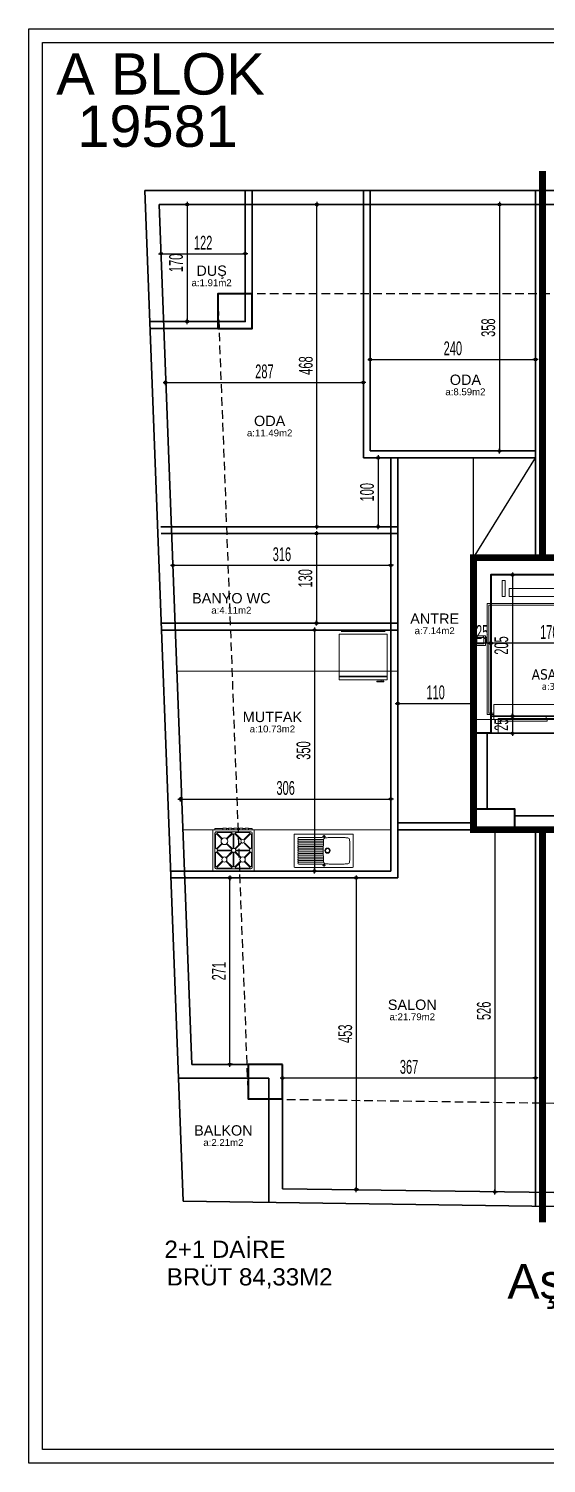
# Model space of a CAD drawing. Extents: x 2485 to 13744, y -6554 to 4135.
# Drawn here: x 7932 to 8683, y -6554 to -4471 of the extents above; entities that cross this region are included whole.
import ezdxf
from ezdxf.enums import TextEntityAlignment as Align

# ---------------------------------------------------------------- set-up
doc = ezdxf.new("R2010")
doc.units = 0
for name, pattern in [('DASHED2', [0.375, 0.25, -0.125]), ('DOT2', [3.175, 0, -3.175]), ('DUZ', [0])]:
    doc.linetypes.add(name, pattern=pattern)
for name, color, linetype in [('alan', 7, 'Continuous'), ('DIM', 7, 'Continuous'), ('mahal', 7, 'Continuous'), ('Y-IMAR', 15, 'DUZ')]:
    doc.layers.add(name, color=color, linetype=linetype)
for name, color, linetype, lineweight in [('DUVAR', 4, 'Continuous', 35), ('ince', 203, 'DUZ', 20), ('kolon', 1, 'Continuous', 40), ('MERDIVEN', 161, 'Continuous', 15), ('MIMARI', 2, 'Continuous', 20), ('OLCU10', 2, 'Continuous', 25), ('tefris', 6, 'Continuous', 15), ('YAZI_CADDE_SOKAK_YOL', 3, 'Continuous', 0)]:
    doc.layers.add(name, color=color, linetype=linetype, lineweight=lineweight)
doc.styles.get("Standard").update_dxf_attribs({"font": 'arial.ttf'})
doc.styles.add('STYLE1', font='arial.ttf', dxfattribs={"height": 1})
doc.styles.add('STYLE4', font='comic.ttf', dxfattribs={"height": 9})
doc.styles.add('T', font='ISOt.shx', dxfattribs={"width": 0.6})
doc.styles.add('VAZ', font='tahoma.ttf')
doc.dimstyles.new('DOT2', dxfattribs={"dimtxt": 20, "dimasz": 0.7, "dimexe": 5, "dimexo": 5, "dimgap": 6, "dimtad": 1, "dimdec": 0, "dimdsep": 46, "dimtxsty": 'T', "dimblk1": 'SEL2', "dimblk2": 'SEL2', "dimsah": 1, "dimcen": 0, "dimse1": 1, "dimse2": 1, "dimclrd": 256, "dimclre": 256, "dimclrt": 256, "dimadec": 0, "dimazin": 0, "dimtfac": 1, "dimtdec": 0, "dimtix": 1, "dimtmove": 2, "dimatfit": 3, "dimldrblk": 'SEL2', "dimfxl": 1, "dimtolj": 1, "dimtzin": 0, "dimarcsym": 0})

# ---------------------------------------------------------------- blocks, each defined once
blk = doc.blocks.new('G$C5A3F1A31')
at = {"layer": 'ince', "ltscale": 0.1}
for p, q in [((175.9, 41.6), (24.3, 41.6)), ((24.3, 20), (24.3, 41.6)), ((99.9, 25.2), (29.9, 25.2)), ((29.9, 21.7), (29.9, 25.2)), ((99.9, 21.7), (29.9, 21.7)), ((98.5, 17.8), (98.5, 21.3)), ((169.9, 21.3), (98.5, 21.3)), ((99.9, 25.2), (99.9, 21.7)), ((169.9, 21.3), (169.9, 17.8)), ((175.9, 20), (175.9, 41.6)), ((29.9, 20), (0.5, 20)), ((29.9, 0), (0.5, 0)), ((0.5, 0), (200.5, 0)), ((29.9, 20), (24.3, 20)), ((29.9, 0), (29.9, 20)), ((169.9, 20), (29.9, 20)), ((169.9, 0), (29.9, 0)), ((169.9, 17.8), (98.5, 17.8)), ((200.5, 20), (169.9, 20)), ((169.9, 0), (169.9, 20)), ((200.5, 0), (169.9, 0))]:
    blk.add_line(p, q, dxfattribs=at)
at = {"layer": 'MIMARI', "ltscale": 0.1}
for p, q in [((36.9, 198.8), (36.9, 222.1)), ((41.6, 222.1), (36.9, 222.1)), ((41.6, 198.8), (41.6, 222.1)), ((47.5, 198.8), (47.5, 210.5)), ((47.5, 210.5), (153.6, 210.5)), ((153.6, 198.8), (153.6, 210.5)), ((159.4, 198.8), (159.4, 222.1)), ((164.1, 222.1), (159.4, 222.1)), ((159.4, 198.8), (159.4, 222.1)), ((164.1, 222.1), (159.4, 222.1)), ((164.1, 198.8), (164.1, 222.1)), ((164.1, 198.8), (164.1, 222.1)), ((36.9, 198.8), (41.6, 198.8)), ((47.5, 198.8), (153.6, 198.8)), ((159.4, 198.8), (164.1, 198.8)), ((-5, 141.6), (12.8, 141.6)), ((-5, 141.6), (-5, 139.3)), ((-5, 139.3), (10.5, 139.3)), ((10.5, 129.9), (-5, 129.9)), ((-5, 129.9), (-5, 127.5)), ((12.8, 127.5), (-5, 127.5)), ((10.5, 139.3), (10.5, 129.9)), ((12.8, 141.6), (12.8, 127.5)), ((188.2, 141.6), (188.2, 127.5)), ((206, 141.6), (188.2, 141.6)), ((188.2, 127.5), (206, 127.5)), ((190.5, 139.3), (190.5, 129.9)), ((206, 139.3), (190.5, 139.3)), ((190.5, 129.9), (206, 129.9)), ((206, 141.6), (206, 139.3)), ((206, 129.9), (206, 127.5))]:
    blk.add_line(p, q, dxfattribs=at)
for points in [[(15.5, 176.5), (15.5, 188.4), (185.5, 188.4), (185.5, 27.1), (175.9, 27.1)], [(24.3, 27.1), (15.5, 27.1), (15.5, 176.5)], [(17.8, 176.5), (17.8, 186.1), (183.2, 186.1), (183.2, 29.4), (175.9, 29.4)], [(24.3, 29.4), (17.8, 29.4), (17.8, 176.5)], [(0.5, 139.3), (0.5, 129.9)], [(200.5, 139.3), (200.5, 129.9)]]:
    blk.add_lwpolyline(points, dxfattribs=at)
for points in [[(12.8, 137), (14, 137), (14, 132), (12.8, 132)], [(14, 135.5), (15.5, 134.6), (15.5, 134.6), (14, 133.6)], [(187, 135.5), (185.5, 134.6), (185.5, 134.6), (187, 133.6)], [(188.2, 137), (187, 137), (187, 132), (188.2, 132)]]:
    blk.add_lwpolyline(points, close=True, dxfattribs=at)
for points in [[(12.8, 137), (14, 137), (12.8, 132), (14, 132)], [(14, 133.6), (15.5, 134.6), (14, 135.5), (15.5, 134.6)], [(187, 133.6), (185.5, 134.6), (187, 135.5), (185.5, 134.6)], [(188.2, 137), (187, 137), (188.2, 132), (187, 132)]]:
    blk.add_solid(points, dxfattribs=at)
blk = doc.blocks.new('SEL2')
at = {"layer": 'OLCU10'}
for p, q in [((5.25, 0), (-5.25, 0)), ((0, 5.25), (0, -3.95))]:
    blk.add_line(p, q, dxfattribs=at)
blk.add_circle((0, 0), 2.75, dxfattribs=at)
blk = doc.blocks.new('*D166')
at = {"layer": 'Defpoints', "color": 0}
for p in [(28.7, 370), (28.7, 165), (60.1, 165)]:
    blk.add_point(p, dxfattribs=at)
at = {"layer": 'DIM', "lineweight": -2}
blk.add_line((60.1, 369.3), (60.1, 165.7), dxfattribs=at)
at = {"layer": 'DIM', "linetype": 'ByBlock', "lineweight": -2, "xscale": 0.7, "yscale": 0.7, "zscale": 0.7}
for p, rotation in [((60.1, 370), 90.00000000000001), ((60.1, 165), 270)]:
    blk.add_blockref('SEL2', p, dxfattribs=dict(at, rotation=rotation))
at = {"layer": 'DIM', "insert": (44.1, 267.5), "char_height": 20, "attachment_point": 5, "rotation": 90, "style": 'T'}
blk.add_mtext('\\A1;205', dxfattribs=at)
blk = doc.blocks.new('801523d012')
at = {"layer": 'DUVAR'}
for p, q in [((397008.2, 4542242), (397068.7, 4542191.7)), ((397015.3, 4542242), (397068.7, 4542198.7))]:
    blk.add_line(p, q, dxfattribs=at)
at = {"layer": 'MERDIVEN', "linetype": 'DOT2'}
for p, q in [((396808.7, 4542137.5), (396923.7, 4542110.8)), ((397068.7, 4542137.5), (396953.7, 4542110.8)), ((396928.7, 4542095), (396808.7, 4542095)), ((397068.7, 4542095), (396948.7, 4542095)), ((396928.7, 4542068), (396808.7, 4542068)), ((397068.7, 4542068), (396948.7, 4542068)), ((396928.7, 4542041), (396808.7, 4542041)), ((397068.7, 4542041), (396948.7, 4542041)), ((396928.7, 4542014), (396808.7, 4542014)), ((397068.7, 4542014), (396948.7, 4542014))]:
    blk.add_line(p, q, dxfattribs=at)
at = {"layer": 'MERDIVEN'}
for p, q in [((396809.4, 4542140.5), (396924.4, 4542113.8)), ((396928.7, 4542122), (396928.7, 4542014)), ((397069.2, 4542135.6), (396953.7, 4542108.8)), ((396923.7, 4542098), (396808.7, 4542098)), ((397068.7, 4542092), (396953.7, 4542092)), ((396923.7, 4542071), (396808.7, 4542071)), ((397068.7, 4542065), (396953.7, 4542065)), ((396923.7, 4542044), (396808.7, 4542044)), ((397068.7, 4542038), (396953.7, 4542038)), ((396923.7, 4542017), (396808.7, 4542017)), ((397068.7, 4542011), (396953.7, 4542011))]:
    blk.add_line(p, q, dxfattribs=at)
at = {"layer": 'MERDIVEN', "linetype": 'DOT2'}
for points in [[(396926.5, 4542130.7), (396818.5, 4542242)], [(396876.7, 4542242), (396929.9, 4542134.1)], [(396938.7, 4542132), (396938.7, 4542242)], [(397000.8, 4542242), (396947.6, 4542134.1)], [(396950.9, 4542130.7), (397036.3, 4542218.6)], [(396808.7, 4542189.2), (396923.7, 4542121.9)], [(397068.7, 4542189.2), (396953.7, 4542121.9)]]:
    blk.add_lwpolyline(points, dxfattribs=at)
at = {"layer": 'MERDIVEN'}
for points in [[(396928.7, 4542132.8), (396822.7, 4542242)], [(396880, 4542242), (396932.6, 4542135.4)], [(396941.7, 4542136.1), (396941.7, 4542242)], [(397004.1, 4542242), (396949.9, 4542132)], [(396952.5, 4542128), (397038.6, 4542216.7)], [(396810.2, 4542191.8), (396925.2, 4542124.5)], [(397068.7, 4542185.8), (396953.7, 4542118.4)], [(396868.7, 4542014), (396857.7, 4542041), (396868.7, 4542041)], [(396868.7, 4542014), (396879.8, 4542041), (396868.7, 4542041)], [(396928.7, 4542014), (396948.7, 4542014)]]:
    blk.add_lwpolyline(points, dxfattribs=at)
blk.add_lwpolyline([(397008.7, 4542011), (397008.7, 4542039), (397008.7, 4542041), (397008.7, 4542068), (397008.7, 4542095), (397008.7, 4542122, 0.086429), (397004.6, 4542145.6, 0.06725), (396996, 4542162.3, 0.076795), (396981.1, 4542177.7, 0.076203), (396962.5, 4542187.8, 0.086852), (396938.7, 4542192, 0.086852), (396915, 4542187.8, 0.076203), (396896.3, 4542177.7, 0.076795), (396881.5, 4542162.3, 0.06725), (396872.9, 4542145.6, 0.086429), (396868.7, 4542122), (396868.7, 4542095), (396868.7, 4542068), (396868.7, 4542041), (396868.7, 4542014)], format="xyb", dxfattribs=at)
for points in [[(396953.7, 4542039), (396953.7, 4542041), (396953.7, 4542068), (396953.7, 4542095), (396953.7, 4542122, 0.086429), (396952.8, 4542127, 0.06725), (396951, 4542130.6, 0.076795), (396947.8, 4542133.9, 0.076203), (396943.8, 4542136.1, 0.086852), (396938.7, 4542137, 0.086852), (396933.6, 4542136.1, 0.076203), (396929.6, 4542133.9, 0.076795), (396926.5, 4542130.6, 0.06725), (396924.6, 4542127, 0.086429), (396923.7, 4542122), (396923.7, 4542095), (396923.7, 4542068), (396923.7, 4542041), (396923.7, 4542009), (396953.7, 4542009)], [(396948.7, 4542039), (396948.7, 4542041), (396948.7, 4542068), (396948.7, 4542095), (396948.7, 4542122, 0.086429), (396948.1, 4542125.4, 0.06725), (396946.9, 4542127.7, 0.076795), (396944.8, 4542129.9, 0.076203), (396942.1, 4542131.4, 0.086852), (396938.7, 4542132, 0.086852), (396935.3, 4542131.4, 0.076203), (396932.7, 4542129.9, 0.076795), (396930.6, 4542127.7, 0.06725), (396929.3, 4542125.4, 0.086429), (396928.7, 4542122), (396928.7, 4542095), (396928.7, 4542068), (396928.7, 4542041), (396928.7, 4542014), (396948.7, 4542014)]]:
    blk.add_lwpolyline(points, format="xyb", close=True, dxfattribs=at)
blk.add_circle((397008.7, 4542011), 8.11, dxfattribs=at)
blk.add_arc((396938.7, 4542122), 10, 0, 180, dxfattribs=at)
for s, p in [('10', (396875.2, 4542212.3)), ('9', (396919.8, 4542215.2)), ('8', (396964.7, 4542218.3)), ('7', (396999.5, 4542209.2)), ('11', (396844.8, 4542191.8)), ('6', (397023.1, 4542180.1)), ('12', (396833.4, 4542155.1)), ('5', (397034.4, 4542146.9)), ('13', (396830.8, 4542110.9)), ('4', (397037.8, 4542104.8)), ('14', (396832.7, 4542084.4)), ('3', (397038.5, 4542077.9)), ('15', (396834.4, 4542056.2)), ('2', (397038, 4542051.6)), ('16', (396834.9, 4542028.9)), ('1', (397036.7, 4542027.4)), ('17', (396836.2, 4542001.9))]:
    blk.add_text(s, height=11, dxfattribs=at).set_placement(p, align=Align.MIDDLE)
at = {"layer": 'MERDIVEN', "style": 'STYLE4'}
blk.add_text('(17X17.50Rh=290/27)', height=9.321, rotation=90, dxfattribs=at).set_placement((396917.1, 4542004.4))
blk = doc.blocks.new('*D167')
at = {"layer": 'Defpoints', "color": 0}
for p in [(353.7, 255), (371.2, 255), (220.2, 140)]:
    blk.add_point(p, dxfattribs=at)
at = {"layer": 'DIM', "lineweight": -2}
blk.add_line((371.2, 140.7), (371.2, 254.3), dxfattribs=at)
at = {"layer": 'DIM', "linetype": 'ByBlock', "lineweight": -2, "xscale": 0.7, "yscale": 0.7, "zscale": 0.7}
for p, rotation in [((371.2, 255), 90), ((371.2, 140), 270)]:
    blk.add_blockref('SEL2', p, dxfattribs=dict(at, rotation=rotation))
at = {"layer": 'DIM', "insert": (355.2, 197.5), "char_height": 20, "attachment_point": 5, "rotation": 90, "style": 'T'}
blk.add_mtext('\\A1;115', dxfattribs=at)
blk = doc.blocks.new('*D168')
at = {"layer": 'Defpoints', "color": 0}
for p in [(337.5, 375), (371.2, 375), (353.7, 255)]:
    blk.add_point(p, dxfattribs=at)
at = {"layer": 'DIM', "lineweight": -2}
blk.add_line((371.2, 255.7), (371.2, 374.3), dxfattribs=at)
at = {"layer": 'DIM', "linetype": 'ByBlock', "lineweight": -2, "xscale": 0.7, "yscale": 0.7, "zscale": 0.7}
for p, rotation in [((371.2, 375), 90), ((371.2, 255), 270)]:
    blk.add_blockref('SEL2', p, dxfattribs=dict(at, rotation=rotation))
at = {"layer": 'DIM', "insert": (355.2, 315), "char_height": 20, "attachment_point": 5, "rotation": 90, "style": 'T'}
blk.add_mtext('\\A1;120', dxfattribs=at)
blk = doc.blocks.new('*D169')
at = {"layer": 'Defpoints', "color": 0}
for p in [(337.5, 395), (337.5, 375), (371.2, 395)]:
    blk.add_point(p, dxfattribs=at)
at = {"layer": 'DIM', "lineweight": -2}
for p, q in [((371.2, 395.7), (371.2, 396.4)), ((371.2, 375), (371.2, 395)), ((371.2, 374.3), (371.2, 373.6))]:
    blk.add_line(p, q, dxfattribs=at)
at = {"layer": 'DIM', "linetype": 'ByBlock', "lineweight": -2, "xscale": 0.7, "yscale": 0.7, "zscale": 0.7}
for p, rotation in [((371.2, 395), 270), ((371.2, 375), 90)]:
    blk.add_blockref('SEL2', p, dxfattribs=dict(at, rotation=rotation))
at = {"layer": 'DIM', "insert": (355.2, 385), "char_height": 20, "attachment_point": 5, "rotation": 90, "style": 'T'}
blk.add_mtext('\\A1;20', dxfattribs=at)
blk = doc.blocks.new('*D170')
at = {"layer": 'Defpoints', "color": 0}
for p in [(52.5, 165), (52.5, 140), (60.1, 140)]:
    blk.add_point(p, dxfattribs=at)
at = {"layer": 'DIM', "lineweight": -2}
for p, q in [((60.1, 165.7), (60.1, 166.4)), ((60.1, 165), (60.1, 140)), ((60.1, 139.3), (60.1, 138.6))]:
    blk.add_line(p, q, dxfattribs=at)
at = {"layer": 'DIM', "linetype": 'ByBlock', "lineweight": -2, "xscale": 0.7, "yscale": 0.7, "zscale": 0.7}
for p, rotation in [((60.1, 165), 270), ((60.1, 140), 90.00000000000001)]:
    blk.add_blockref('SEL2', p, dxfattribs=dict(at, rotation=rotation))
at = {"layer": 'DIM', "insert": (44.1, 152.5), "char_height": 20, "attachment_point": 5, "rotation": 90, "style": 'T'}
blk.add_mtext('\\A1;25', dxfattribs=at)
blk = doc.blocks.new('*D171')
at = {"layer": 'Defpoints', "color": 0}
for p in [(483.7, 271), (483.7, 256.7), (503.7, 241)]:
    blk.add_point(p, dxfattribs=at)
at = {"layer": 'DIM', "lineweight": -2}
for p, q in [((483, 271), (482.3, 271)), ((503.7, 271), (483.7, 271)), ((504.4, 271), (505.1, 271))]:
    blk.add_line(p, q, dxfattribs=at)
at = {"layer": 'DIM', "linetype": 'ByBlock', "lineweight": -2, "xscale": 0.7, "yscale": 0.7, "zscale": 0.7}
blk.add_blockref('SEL2', (483.7, 271), dxfattribs=at)
at = {"layer": 'DIM', "linetype": 'ByBlock', "lineweight": -2, "xscale": 0.7, "yscale": 0.7, "zscale": 0.7, "rotation": 180}
blk.add_blockref('SEL2', (503.7, 271), dxfattribs=at)
at = {"layer": 'DIM', "insert": (493.7, 287), "char_height": 20, "attachment_point": 5, "style": 'T'}
blk.add_mtext('\\A1;20', dxfattribs=at)
blk = doc.blocks.new('*D172')
at = {"layer": 'Defpoints', "color": 0}
for p in [(223.7, 271), (483.7, 256.7), (223.7, 245)]:
    blk.add_point(p, dxfattribs=at)
at = {"layer": 'DIM', "lineweight": -2}
blk.add_line((483, 271), (224.4, 271), dxfattribs=at)
at = {"layer": 'DIM', "linetype": 'ByBlock', "lineweight": -2, "xscale": 0.7, "yscale": 0.7, "zscale": 0.7, "rotation": 180}
blk.add_blockref('SEL2', (223.7, 271), dxfattribs=at)
at = {"layer": 'DIM', "linetype": 'ByBlock', "lineweight": -2, "xscale": 0.7, "yscale": 0.7, "zscale": 0.7}
blk.add_blockref('SEL2', (483.7, 271), dxfattribs=at)
at = {"layer": 'DIM', "insert": (353.7, 287), "char_height": 20, "attachment_point": 5, "style": 'T'}
blk.add_mtext('\\A1;260', dxfattribs=at)
blk = doc.blocks.new('*D173')
at = {"layer": 'Defpoints', "color": 0}
for p in [(198.7, 271), (198.7, 250.3), (223.7, 245)]:
    blk.add_point(p, dxfattribs=at)
at = {"layer": 'DIM', "lineweight": -2}
for p, q in [((198, 271), (197.3, 271)), ((223.7, 271), (198.7, 271)), ((224.4, 271), (225.1, 271))]:
    blk.add_line(p, q, dxfattribs=at)
at = {"layer": 'DIM', "linetype": 'ByBlock', "lineweight": -2, "xscale": 0.7, "yscale": 0.7, "zscale": 0.7}
blk.add_blockref('SEL2', (198.7, 271), dxfattribs=at)
at = {"layer": 'DIM', "linetype": 'ByBlock', "lineweight": -2, "xscale": 0.7, "yscale": 0.7, "zscale": 0.7, "rotation": 180}
blk.add_blockref('SEL2', (223.7, 271), dxfattribs=at)
at = {"layer": 'DIM', "insert": (211.2, 287), "char_height": 20, "attachment_point": 5, "style": 'T'}
blk.add_mtext('\\A1;25', dxfattribs=at)
blk = doc.blocks.new('*D174')
at = {"layer": 'Defpoints', "color": 0}
for p in [(28.7, 271), (28.7, 259), (198.7, 250.3)]:
    blk.add_point(p, dxfattribs=at)
at = {"layer": 'DIM', "lineweight": -2}
blk.add_line((198, 271), (29.4, 271), dxfattribs=at)
at = {"layer": 'DIM', "linetype": 'ByBlock', "lineweight": -2, "xscale": 0.7, "yscale": 0.7, "zscale": 0.7, "rotation": 180}
blk.add_blockref('SEL2', (28.7, 271), dxfattribs=at)
at = {"layer": 'DIM', "linetype": 'ByBlock', "lineweight": -2, "xscale": 0.7, "yscale": 0.7, "zscale": 0.7}
blk.add_blockref('SEL2', (198.7, 271), dxfattribs=at)
at = {"layer": 'DIM', "insert": (113.7, 287), "char_height": 20, "attachment_point": 5, "style": 'T'}
blk.add_mtext('\\A1;170', dxfattribs=at)
blk = doc.blocks.new('*D175')
at = {"layer": 'Defpoints', "color": 0}
for p in [(3.7, 271), (3.7, 259), (28.7, 259)]:
    blk.add_point(p, dxfattribs=at)
at = {"layer": 'DIM', "lineweight": -2}
for p, q in [((3, 271), (2.3, 271)), ((28.7, 271), (3.7, 271)), ((29.4, 271), (30.1, 271))]:
    blk.add_line(p, q, dxfattribs=at)
at = {"layer": 'DIM', "linetype": 'ByBlock', "lineweight": -2, "xscale": 0.7, "yscale": 0.7, "zscale": 0.7}
blk.add_blockref('SEL2', (3.7, 271), dxfattribs=at)
at = {"layer": 'DIM', "linetype": 'ByBlock', "lineweight": -2, "xscale": 0.7, "yscale": 0.7, "zscale": 0.7, "rotation": 180}
blk.add_blockref('SEL2', (28.7, 271), dxfattribs=at)
at = {"layer": 'DIM', "insert": (16.2, 287), "char_height": 20, "attachment_point": 5, "style": 'T'}
blk.add_mtext('\\A1;25', dxfattribs=at)
blk = doc.blocks.new('*D212')
at = {"layer": 'Defpoints', "color": 0}
for p in [(8467.7, -5419.4), (8577.7, -5419.4), (8577.7, -5450.4)]:
    blk.add_point(p, dxfattribs=at)
at = {"layer": 'DIM', "lineweight": -2}
blk.add_line((8468.4, -5450.4), (8577, -5450.4), dxfattribs=at)
at = {"layer": 'DIM', "linetype": 'ByBlock', "lineweight": -2, "xscale": 0.7, "yscale": 0.7, "zscale": 0.7, "rotation": 180}
blk.add_blockref('SEL2', (8467.7, -5450.4), dxfattribs=at)
at = {"layer": 'DIM', "linetype": 'ByBlock', "lineweight": -2, "xscale": 0.7, "yscale": 0.7, "zscale": 0.7}
blk.add_blockref('SEL2', (8577.7, -5450.4), dxfattribs=at)
at = {"layer": 'DIM', "insert": (8522.7, -5434.4), "char_height": 20, "attachment_point": 5, "style": 'T'}
blk.add_mtext('\\A1;110', dxfattribs=at)
blk = doc.blocks.new('*D213')
at = {"layer": 'Defpoints', "color": 0}
for p in [(8353.2, -5343.8), (8346.9, -5693.8), (8353.2, -5693.8)]:
    blk.add_point(p, dxfattribs=at)
at = {"layer": 'DIM', "lineweight": -2}
blk.add_line((8346.9, -5344.5), (8346.9, -5693.1), dxfattribs=at)
at = {"layer": 'DIM', "linetype": 'ByBlock', "lineweight": -2, "xscale": 0.7, "yscale": 0.7, "zscale": 0.7}
for p, rotation in [((8346.9, -5343.8), 90), ((8346.9, -5693.8), 270)]:
    blk.add_blockref('SEL2', p, dxfattribs=dict(at, rotation=rotation))
at = {"layer": 'DIM', "insert": (8330.9, -5518.8), "char_height": 20, "attachment_point": 5, "rotation": 90, "style": 'T'}
blk.add_mtext('\\A1;350', dxfattribs=at)
blk = doc.blocks.new('*D214')
at = {"layer": 'Defpoints', "color": 0}
for p in [(8152.2, -5542.7), (8457.7, -5542.7), (8457.7, -5589.3)]:
    blk.add_point(p, dxfattribs=at)
at = {"layer": 'DIM', "lineweight": -2}
blk.add_line((8152.9, -5589.3), (8457, -5589.3), dxfattribs=at)
at = {"layer": 'DIM', "linetype": 'ByBlock', "lineweight": -2, "xscale": 0.7, "yscale": 0.7, "zscale": 0.7, "rotation": 180}
blk.add_blockref('SEL2', (8152.2, -5589.3), dxfattribs=at)
at = {"layer": 'DIM', "linetype": 'ByBlock', "lineweight": -2, "xscale": 0.7, "yscale": 0.7, "zscale": 0.7}
blk.add_blockref('SEL2', (8457.7, -5589.3), dxfattribs=at)
at = {"layer": 'DIM', "insert": (8304.9, -5573.3), "char_height": 20, "attachment_point": 5, "style": 'T'}
blk.add_mtext('\\A1;306', dxfattribs=at)
blk = doc.blocks.new('*D215')
at = {"layer": 'Defpoints', "color": 0}
for p in [(8427.7, -4946.1), (8667.7, -4946.1), (8667.7, -4950.9)]:
    blk.add_point(p, dxfattribs=at)
at = {"layer": 'DIM', "lineweight": -2}
blk.add_line((8428.4, -4950.9), (8667, -4950.9), dxfattribs=at)
at = {"layer": 'DIM', "linetype": 'ByBlock', "lineweight": -2, "xscale": 0.7, "yscale": 0.7, "zscale": 0.7, "rotation": 180}
blk.add_blockref('SEL2', (8427.7, -4950.9), dxfattribs=at)
at = {"layer": 'DIM', "linetype": 'ByBlock', "lineweight": -2, "xscale": 0.7, "yscale": 0.7, "zscale": 0.7}
blk.add_blockref('SEL2', (8667.7, -4950.9), dxfattribs=at)
at = {"layer": 'DIM', "insert": (8547.7, -4934.9), "char_height": 20, "attachment_point": 5, "style": 'T'}
blk.add_mtext('\\A1;240', dxfattribs=at)
blk = doc.blocks.new('*D216')
at = {"layer": 'Defpoints', "color": 0}
for p in [(8367.7, -5203.8), (8349.6, -5333.8), (8367.7, -5333.8)]:
    blk.add_point(p, dxfattribs=at)
at = {"layer": 'DIM', "lineweight": -2}
blk.add_line((8349.6, -5204.5), (8349.6, -5333.1), dxfattribs=at)
at = {"layer": 'DIM', "linetype": 'ByBlock', "lineweight": -2, "xscale": 0.7, "yscale": 0.7, "zscale": 0.7}
for p, rotation in [((8349.6, -5203.8), 90), ((8349.6, -5333.8), 270)]:
    blk.add_blockref('SEL2', p, dxfattribs=dict(at, rotation=rotation))
at = {"layer": 'DIM', "insert": (8333.6, -5268.8), "char_height": 20, "attachment_point": 5, "rotation": 90, "style": 'T'}
blk.add_mtext('\\A1;130', dxfattribs=at)
blk = doc.blocks.new('*D217')
at = {"layer": 'Defpoints', "color": 0}
for p in [(8557.6, -4725.8), (8557.6, -5083.8), (8615.2, -5083.8)]:
    blk.add_point(p, dxfattribs=at)
at = {"layer": 'DIM', "lineweight": -2}
blk.add_line((8615.2, -4726.5), (8615.2, -5083.1), dxfattribs=at)
at = {"layer": 'DIM', "linetype": 'ByBlock', "lineweight": -2, "xscale": 0.7, "yscale": 0.7, "zscale": 0.7}
for p, rotation in [((8615.2, -4725.8), 90), ((8615.2, -5083.8), 270)]:
    blk.add_blockref('SEL2', p, dxfattribs=dict(at, rotation=rotation))
at = {"layer": 'DIM', "insert": (8599.2, -4904.8), "char_height": 20, "attachment_point": 5, "rotation": 90, "style": 'T'}
blk.add_mtext('\\A1;358', dxfattribs=at)
blk = doc.blocks.new('*D218')
at = {"layer": 'Defpoints', "color": 0}
for p in [(8437.3, -5093.8), (8437.3, -5193.8), (8439.1, -5193.8)]:
    blk.add_point(p, dxfattribs=at)
at = {"layer": 'DIM', "lineweight": -2}
blk.add_line((8439.1, -5094.5), (8439.1, -5193.1), dxfattribs=at)
at = {"layer": 'DIM', "linetype": 'ByBlock', "lineweight": -2, "xscale": 0.7, "yscale": 0.7, "zscale": 0.7}
for p, rotation in [((8439.1, -5093.8), 90), ((8439.1, -5193.8), 270)]:
    blk.add_blockref('SEL2', p, dxfattribs=dict(at, rotation=rotation))
at = {"layer": 'DIM', "insert": (8423.1, -5143.8), "char_height": 20, "attachment_point": 5, "rotation": 90, "style": 'T'}
blk.add_mtext('\\A1;100', dxfattribs=at)
blk = doc.blocks.new('*D219')
at = {"layer": 'Defpoints', "color": 0}
for p in [(8130.5, -4970.3), (8417.7, -4970.3), (8417.7, -4984.4)]:
    blk.add_point(p, dxfattribs=at)
at = {"layer": 'DIM', "lineweight": -2}
blk.add_line((8131.2, -4984.4), (8417, -4984.4), dxfattribs=at)
at = {"layer": 'DIM', "linetype": 'ByBlock', "lineweight": -2, "xscale": 0.7, "yscale": 0.7, "zscale": 0.7, "rotation": 180}
blk.add_blockref('SEL2', (8130.5, -4984.4), dxfattribs=at)
at = {"layer": 'DIM', "linetype": 'ByBlock', "lineweight": -2, "xscale": 0.7, "yscale": 0.7, "zscale": 0.7}
blk.add_blockref('SEL2', (8417.7, -4984.4), dxfattribs=at)
at = {"layer": 'DIM', "insert": (8274.1, -4968.4), "char_height": 20, "attachment_point": 5, "style": 'T'}
blk.add_mtext('\\A1;287', dxfattribs=at)
blk = doc.blocks.new('*D220')
at = {"layer": 'Defpoints', "color": 0}
for p in [(8322.7, -4725.8), (8350.3, -4725.8), (8322.7, -5193.8)]:
    blk.add_point(p, dxfattribs=at)
at = {"layer": 'DIM', "lineweight": -2}
blk.add_line((8350.3, -5193.1), (8350.3, -4726.5), dxfattribs=at)
at = {"layer": 'DIM', "linetype": 'ByBlock', "lineweight": -2, "xscale": 0.7, "yscale": 0.7, "zscale": 0.7}
for p, rotation in [((8350.3, -4725.8), 90), ((8350.3, -5193.8), 270)]:
    blk.add_blockref('SEL2', p, dxfattribs=dict(at, rotation=rotation))
at = {"layer": 'DIM', "insert": (8334.3, -4959.8), "char_height": 20, "attachment_point": 5, "rotation": 90, "style": 'T'}
blk.add_mtext('\\A1;468', dxfattribs=at)
blk = doc.blocks.new('*D222')
at = {"layer": 'Defpoints', "color": 0}
for p in [(8300.4, -5974.5), (8667.7, -5974.5), (8667.7, -5994.3)]:
    blk.add_point(p, dxfattribs=at)
at = {"layer": 'DIM', "lineweight": -2}
blk.add_line((8301.1, -5994.3), (8667, -5994.3), dxfattribs=at)
at = {"layer": 'DIM', "linetype": 'ByBlock', "lineweight": -2, "xscale": 0.7, "yscale": 0.7, "zscale": 0.7, "rotation": 180}
blk.add_blockref('SEL2', (8300.4, -5994.3), dxfattribs=at)
at = {"layer": 'DIM', "linetype": 'ByBlock', "lineweight": -2, "xscale": 0.7, "yscale": 0.7, "zscale": 0.7}
blk.add_blockref('SEL2', (8667.7, -5994.3), dxfattribs=at)
at = {"layer": 'DIM', "insert": (8484.1, -5978.3), "char_height": 20, "attachment_point": 5, "style": 'T'}
blk.add_mtext('\\A1;367', dxfattribs=at)
blk = doc.blocks.new('*D223')
at = {"layer": 'Defpoints', "color": 0}
for p in [(8386.5, -5703.8), (8380.2, -6156.4), (8407.5, -6156.4)]:
    blk.add_point(p, dxfattribs=at)
at = {"layer": 'DIM', "lineweight": -2}
blk.add_line((8407.5, -5704.5), (8407.5, -6155.7), dxfattribs=at)
at = {"layer": 'DIM', "linetype": 'ByBlock', "lineweight": -2, "xscale": 0.7, "yscale": 0.7, "zscale": 0.7}
for p, rotation in [((8407.5, -5703.8), 90), ((8407.5, -6156.4), 270)]:
    blk.add_blockref('SEL2', p, dxfattribs=dict(at, rotation=rotation))
at = {"layer": 'DIM', "insert": (8391.5, -5930.1), "char_height": 20, "attachment_point": 5, "rotation": 90, "style": 'T'}
blk.add_mtext('\\A1;453', dxfattribs=at)
blk = doc.blocks.new('*D224')
at = {"layer": 'Defpoints', "color": 0}
for p in [(8212.4, -5703.8), (8223.9, -5703.8), (8212.4, -5974.5)]:
    blk.add_point(p, dxfattribs=at)
at = {"layer": 'DIM', "lineweight": -2}
blk.add_line((8223.9, -5973.8), (8223.9, -5704.5), dxfattribs=at)
at = {"layer": 'DIM', "linetype": 'ByBlock', "lineweight": -2, "xscale": 0.7, "yscale": 0.7, "zscale": 0.7}
for p, rotation in [((8223.9, -5703.8), 90), ((8223.9, -5974.5), 270)]:
    blk.add_blockref('SEL2', p, dxfattribs=dict(at, rotation=rotation))
at = {"layer": 'DIM', "insert": (8207.9, -5839.2), "char_height": 20, "attachment_point": 5, "rotation": 90, "style": 'T'}
blk.add_mtext('\\A1;271', dxfattribs=at)
blk = doc.blocks.new('*D225')
at = {"layer": 'Defpoints', "color": 0}
for p in [(8637.7, -5633.8), (8608.8, -6159.9), (8630.4, -6159.9)]:
    blk.add_point(p, dxfattribs=at)
at = {"layer": 'DIM', "lineweight": -2}
blk.add_line((8608.8, -5634.5), (8608.8, -6159.2), dxfattribs=at)
at = {"layer": 'DIM', "linetype": 'ByBlock', "lineweight": -2, "xscale": 0.7, "yscale": 0.7, "zscale": 0.7}
for p, rotation in [((8608.8, -5633.8), 90), ((8608.8, -6159.9), 270)]:
    blk.add_blockref('SEL2', p, dxfattribs=dict(at, rotation=rotation))
at = {"layer": 'DIM', "insert": (8592.8, -5896.8), "char_height": 20, "attachment_point": 5, "rotation": 90, "style": 'T'}
blk.add_mtext('\\A1;526', dxfattribs=at)
blk = doc.blocks.new('*D272')
at = {"layer": 'Defpoints', "color": 0}
for p in [(8124, -4796.8), (8246.3, -4796.8), (8246.3, -4797.4)]:
    blk.add_point(p, dxfattribs=at)
at = {"layer": 'DIM', "lineweight": -2}
blk.add_line((8124.7, -4797.4), (8245.6, -4797.4), dxfattribs=at)
at = {"layer": 'DIM', "linetype": 'ByBlock', "lineweight": -2, "xscale": 0.7, "yscale": 0.7, "zscale": 0.7, "rotation": 180}
blk.add_blockref('SEL2', (8124, -4797.4), dxfattribs=at)
at = {"layer": 'DIM', "linetype": 'ByBlock', "lineweight": -2, "xscale": 0.7, "yscale": 0.7, "zscale": 0.7}
blk.add_blockref('SEL2', (8246.3, -4797.4), dxfattribs=at)
at = {"layer": 'DIM', "insert": (8185.1, -4781.4), "char_height": 20, "attachment_point": 5, "style": 'T'}
blk.add_mtext('\\A1;122', dxfattribs=at)
blk = doc.blocks.new('*D273')
at = {"layer": 'Defpoints', "color": 0}
for p in [(8157, -4725.8), (8157, -4895.8), (8161.8, -4895.8)]:
    blk.add_point(p, dxfattribs=at)
at = {"layer": 'DIM', "lineweight": -2}
blk.add_line((8161.8, -4726.5), (8161.8, -4895.1), dxfattribs=at)
at = {"layer": 'DIM', "linetype": 'ByBlock', "lineweight": -2, "xscale": 0.7, "yscale": 0.7, "zscale": 0.7}
for p, rotation in [((8161.8, -4725.8), 90), ((8161.8, -4895.8), 270)]:
    blk.add_blockref('SEL2', p, dxfattribs=dict(at, rotation=rotation))
at = {"layer": 'DIM', "insert": (8145.8, -4810.8), "char_height": 20, "attachment_point": 5, "rotation": 90, "style": 'T'}
blk.add_mtext('\\A1;170', dxfattribs=at)
blk = doc.blocks.new('*D274')
at = {"layer": 'Defpoints', "color": 0}
for p in [(8141.3, -5254.7), (8457.7, -5249.9), (8457.7, -5254.7)]:
    blk.add_point(p, dxfattribs=at)
at = {"layer": 'DIM', "lineweight": -2}
blk.add_line((8142, -5249.9), (8457, -5249.9), dxfattribs=at)
at = {"layer": 'DIM', "linetype": 'ByBlock', "lineweight": -2, "xscale": 0.7, "yscale": 0.7, "zscale": 0.7, "rotation": 180}
blk.add_blockref('SEL2', (8141.3, -5249.9), dxfattribs=at)
at = {"layer": 'DIM', "linetype": 'ByBlock', "lineweight": -2, "xscale": 0.7, "yscale": 0.7, "zscale": 0.7}
blk.add_blockref('SEL2', (8457.7, -5249.9), dxfattribs=at)
at = {"layer": 'DIM', "insert": (8299.5, -5233.9), "char_height": 20, "attachment_point": 5, "style": 'T'}
blk.add_mtext('\\A1;316', dxfattribs=at)
blk = doc.blocks.new('Buzdlb2')
for p, q in [((-32, 0), (32, 0)), ((35, -4), (-35, -4)), ((-35, -4), (-35, -70)), ((35, -70), (35, -4)), ((35, -65), (-35, -65)), ((-35, -66), (35, -66)), ((-35, -70), (35, -70))]:
    blk.add_line(p, q)
at = {"color": 8}
for p, q in [((-30, -72), (-20, -72)), ((-30, -73), (-30, -72)), ((-20, -73), (-30, -73)), ((-29, -70), (-29, -72)), ((-26, -70), (-26, -72)), ((-20, -72), (-20, -73))]:
    blk.add_line(p, q, dxfattribs=at)
blk = doc.blocks.new('Evye-2')
for p, q in [((-37.5, -23), (-37.5, 23.5)), ((-36.5, 24.5), (47.5, 24.5)), ((3, 21), (7, 21)), ((5, 19), (5, 23)), ((48.5, -23), (48.5, 23.5)), ((3, -20.5), (7, -20.5)), ((5, -22.5), (5, -18.5)), ((-36.5, -24), (47.5, -24))]:
    blk.add_line(p, q)
at = {"color": 8}
for p, q in [((41.7, 16.9366), (5.5459, 16.9366)), ((41.7, 14.3766), (6, 14.3766)), ((41.7, 11.8166), (6, 11.8166)), ((41.7, 9.2566), (6, 9.2566)), ((41.7, 6.6966), (6.0519, 6.6966)), ((41.7, 4.1366), (6.0917, 4.1366)), ((41.7, 1.5766), (6.1117, 1.5766)), ((7, 19.5), (41.7, 19.5)), ((42.9, 18.3), (42.9, 18.1366)), ((42.9, 15.7366), (42.9, 15.5766)), ((42.9, 13.1766), (42.9, 13.0166)), ((42.9, 10.6166), (42.9, 10.4566)), ((42.9, 8.0566), (42.9, 7.8966)), ((42.9, 5.4966), (42.9, 5.3366)), ((42.9, 2.9366), (42.9, 2.7766)), ((42.9, 0.3766), (42.9, 0.2166)), ((41.7, -16.3434), (5.5602, -16.3434)), ((41.7, -8.6634), (6, -8.6634)), ((41.7, -11.2234), (6, -11.2234)), ((41.7, -13.7834), (6, -13.7834)), ((41.7, -6.1034), (6.0537, -6.1034)), ((41.7, -3.5434), (6.0928, -3.5434)), ((41.7, -0.9834), (6.1121, -0.9834)), ((7, -19), (41.7, -19)), ((42.9, -2.1834), (42.9, -2.3434)), ((42.9, -4.7434), (42.9, -4.9034)), ((42.9, -7.3034), (42.9, -7.4634)), ((42.9, -9.8634), (42.9, -10.0234)), ((42.9, -12.4234), (42.9, -12.5834)), ((42.9, -14.9834), (42.9, -15.1434)), ((42.9, -17.5434), (42.9, -17.8))]:
    blk.add_line(p, q, dxfattribs=at)
for centre, radius in [((5, 21), 1.5), ((0, 0), 3.75), ((0, 0), 2.9), ((5, -20.5), 1.5)]:
    blk.add_circle(centre, radius)
for centre, radius, start, end in [((-36.5, 23.5), 1, 90, 180), ((47.5, 23.5), 1, 0, 90), ((299.8725, 0.2501), 332.4869, 178.626321, 180.000028), ((299.8725, 0.2498), 332.4869, 179.999972, 181.373679), ((134.2205, 4.2225), 166.7873, 176.686806, 178.626337), ((34.8012, 9.9778), 67.2016, 174.430498, 176.686733), ((-29.5, 16.5), 2.5831, 90, 180), ((-22.9779, -47.8015), 67.2017, 93.313256, 95.56949), ((-17.2225, -147.2206), 166.7873, 91.373663, 93.313194), ((-13.2502, -312.8726), 332.4869, 89.999972, 91.373679), ((-13.2498, -312.8726), 332.4869, 88.626321, 90.000028), ((-9.2775, -147.2206), 166.7873, 86.686806, 88.626337), ((-3.5221, -47.8011), 67.2014, 84.430506, 86.686741), ((3, 16.5), 2.5831, 0, 90), ((-61.3012, 9.9779), 67.2016, 3.313246, 5.569481), ((-160.7205, 4.2225), 166.7873, 1.373663, 3.313194), ((-326.3726, 0.2498), 332.4869, 358.626321, 0.000028), ((-326.3725, 0.2501), 332.4869, 359.999972, 1.373679), ((134.2205, -3.7226), 166.7873, 181.373663, 183.313194), ((34.8012, -9.4779), 67.2015, 183.313269, 185.569504), ((-29.5, -16), 2.5831, 180, 270), ((-22.9779, 48.3014), 67.2017, 264.43051, 266.686744), ((-17.2225, 147.7205), 166.7873, 266.686806, 268.626337), ((-13.2502, 313.3725), 332.4869, 268.626321, 270.000028), ((-13.2498, 313.3725), 332.4869, 269.999972, 271.373679), ((-9.2775, 147.7205), 166.7873, 271.373663, 273.313194), ((-3.5221, 48.301), 67.2014, 273.313238, 275.569472), ((3, -16), 2.5831, 270, 0), ((-61.3012, -9.478), 67.2015, 354.430518, 356.686753), ((-160.7205, -3.7226), 166.7873, 356.686806, 358.626337), ((-36.5, -23), 1, 180, 270), ((47.5, -23), 1, 270, 0)]:
    blk.add_arc(centre, radius, start, end)
for centre, start, end in [((41.7, 18.3), 0, 90), ((41.7, 18.1366), 270, 0), ((41.7, 15.7366), 0, 90), ((41.7, 15.5766), 270, 0), ((41.7, 13.1766), 0, 90), ((41.7, 13.0166), 270, 0), ((41.7, 10.6166), 0, 90), ((41.7, 10.4566), 270, 0), ((41.7, 8.0566), 0, 90), ((41.7, 7.8966), 270, 0), ((41.7, 5.4966), 0, 90), ((41.7, 5.3366), 270, 0), ((41.7, 2.9366), 0, 90), ((41.7, 2.7766), 270, 0), ((41.7, 0.3766), 0, 90), ((41.7, 0.2166), 270, 0), ((41.7, -2.1834), 0, 90), ((41.7, -2.3434), 270, 0), ((41.7, -4.7434), 0, 90), ((41.7, -4.9034), 270, 0), ((41.7, -7.3034), 0, 90), ((41.7, -7.4634), 270, 0), ((41.7, -9.8634), 0, 90), ((41.7, -10.0234), 270, 0), ((41.7, -12.4234), 0, 90), ((41.7, -12.5834), 270, 0), ((41.7, -14.9834), 0, 90), ((41.7, -15.1434), 270, 0), ((41.7, -17.5434), 0, 90), ((41.7, -17.8), 270, 0)]:
    blk.add_arc(centre, 1.2, start, end, dxfattribs=at)
blk = doc.blocks.new('Firin-2')
at = {"color": 0}
for q in [(-30, -60), (30, 0)]:
    blk.add_line((-30, 0), q, dxfattribs=at)
for p, q in [((-27, -5), (-27, -55)), ((-25, -3), (25, -3)), ((27, -5), (27, -55)), ((30, 0), (30, -60)), ((-30, -60), (30, -60)), ((-25, -57), (25, -57))]:
    blk.add_line(p, q)
at = {"color": 8}
for p, q in [((-26, -7.1213), (-26, -26.3787)), ((-24.2929, -6.4142), (-16.7856, -13.9216)), ((-16.7856, -19.5785), (-24.2929, -27.0858)), ((-23.5858, -5.7071), (-16.0785, -13.2145)), ((-16.0785, -20.2856), (-23.5858, -27.7929)), ((-22.8787, -4), (-3.6214, -4)), ((-16.0785, -13.2145), (-16.7856, -13.9216)), ((-16.7856, -19.5785), (-16.0785, -20.2856)), ((-2.9142, -5.7071), (-10.4216, -13.2145)), ((-10.4216, -13.2145), (-9.7145, -13.9216)), ((-9.7145, -19.5785), (-10.4216, -20.2856)), ((-10.4216, -20.2856), (-2.9142, -27.7929)), ((-2.2071, -6.4142), (-9.7145, -13.9216)), ((-9.7145, -19.5785), (-2.2071, -27.0858)), ((-0.5, -7.1213), (-0.5, -26.3787)), ((0.5, -7.1213), (0.5, -26.3787)), ((9.7144, -13.9216), (2.2071, -6.4142)), ((2.2071, -27.0858), (9.7144, -19.5785)), ((10.4215, -13.2145), (2.9142, -5.7071)), ((2.9142, -27.7929), (10.4215, -20.2856)), ((3.6213, -4), (22.8786, -4)), ((9.7144, -13.9216), (10.4215, -13.2145)), ((10.4215, -20.2856), (9.7144, -19.5785)), ((16.0784, -13.2145), (23.5858, -5.7071)), ((16.7855, -13.9216), (16.0784, -13.2145)), ((16.0784, -20.2856), (16.7855, -19.5785)), ((23.5858, -27.7929), (16.0784, -20.2856)), ((16.7855, -13.9216), (24.2929, -6.4142)), ((24.2929, -27.0858), (16.7855, -19.5785)), ((26, -7.1213), (26, -26.3787)), ((-26, -33.6213), (-26, -52.8787)), ((-24.2929, -32.9142), (-16.0785, -41.1287)), ((-23.5858, -32.2071), (-15.3714, -40.4216)), ((-22.8787, -29.5), (-3.6214, -29.5)), ((-22.8787, -30.5), (-3.6214, -30.5)), ((-16.0785, -41.1287), (-15.3714, -40.4216)), ((-11.1287, -40.4216), (-2.9142, -32.2071)), ((-11.1287, -40.4216), (-10.4216, -41.1287)), ((-10.4216, -41.1287), (-2.2071, -32.9142)), ((-0.5, -33.6213), (-0.5, -52.8787)), ((0.5, -33.6213), (0.5, -52.8787)), ((2.2071, -32.9142), (9.0073, -39.7145)), ((2.9142, -32.2071), (9.7144, -39.0074)), ((3.6213, -29.5), (22.8786, -29.5)), ((3.6213, -30.5), (22.8786, -30.5)), ((9.0073, -39.7145), (9.7144, -39.0074)), ((16.7855, -39.0074), (23.5858, -32.2071)), ((16.7855, -39.0074), (17.4926, -39.7145)), ((17.4926, -39.7145), (24.2929, -32.9142)), ((26, -33.6213), (26, -52.8787)), ((-27, -60.4148), (-27, -61.5)), ((-27, -61.5), (-26.5, -62)), ((-26.5, -62), (-21.6881, -62)), ((-24.2929, -53.5858), (-16.0785, -45.3713)), ((-23.5858, -54.2929), (-15.3714, -46.0785)), ((-22.8787, -56), (-3.6214, -56)), ((-21.6881, -60.4148), (-21.6881, -62.4148)), ((-21.6881, -62.4148), (-16.6881, -62.4148)), ((-16.6881, -60.4148), (-16.6881, -62.4148)), ((-16.6881, -62), (-13.6881, -62)), ((-16.0785, -45.3713), (-15.3714, -46.0785)), ((-13.6881, -60.4148), (-13.6881, -62.4148)), ((-13.6881, -62.4148), (-8.6881, -62.4148)), ((-11.1287, -46.0785), (-10.4216, -45.3713)), ((-11.1287, -46.0785), (-2.9142, -54.2929)), ((-10.4216, -45.3713), (-2.2071, -53.5858)), ((-8.6881, -60.4148), (-8.6881, -62.4148)), ((-8.6881, -62), (-5.6881, -62)), ((-5.6881, -60.4148), (-5.6881, -62.4148)), ((-5.6881, -62.4148), (-0.6881, -62.4148)), ((-0.6881, -60.4148), (-0.6881, -62.4148)), ((-0.6881, -62), (2.3119, -62)), ((2.2071, -53.5858), (9.0073, -46.7856)), ((2.3119, -60.4148), (2.3119, -62.4148)), ((2.3119, -62.4148), (7.3119, -62.4148)), ((2.9142, -54.2929), (9.7144, -47.4927)), ((3.6213, -56), (22.8786, -56)), ((7.3119, -60.4148), (7.3119, -62.4148)), ((7.3119, -62), (10.3119, -62)), ((9.0073, -46.7856), (9.7144, -47.4927)), ((10.3119, -60.4148), (10.3119, -62.4148)), ((10.3119, -62.4148), (15.3119, -62.4148)), ((15.3119, -60.4148), (15.3119, -62.4148)), ((15.3119, -62), (26.5, -62)), ((16.7855, -47.4927), (17.4926, -46.7856)), ((16.7855, -47.4927), (23.5858, -54.2929)), ((17.4926, -46.7856), (24.2929, -53.5858)), ((26.5, -62), (27, -61.5)), ((27, -60.4148), (27, -61.5))]:
    blk.add_line(p, q, dxfattribs=at)
for centre, radius in [((-13.25, -16.75), 3.8928), ((13.25, -16.75), 3.7635), ((-13.25, -43.25), 2.6357), ((13.25, -43.25), 4.8755)]:
    blk.add_circle(centre, radius, dxfattribs=at)
for centre, start, end in [((-25, -5), 90, 180), ((25, -5), 0, 90), ((-25, -55), 180, 270), ((25, -55), 270, 0)]:
    blk.add_arc(centre, 2, start, end)
for centre, start, end in [((-25, -7.1213), 45, 180), ((-22.8787, -5), 90, 225), ((-3.6214, -5), 315, 90), ((-1.5, -7.1213), 0, 135), ((1.5, -7.1213), 45, 180), ((3.6213, -5), 90, 225), ((22.8786, -5), 315, 90), ((25, -7.1213), 0, 135), ((-25, -26.3787), 180, 315), ((-25, -33.6213), 45, 180), ((-22.8787, -28.5), 135, 270), ((-22.8787, -31.5), 90, 225), ((-3.6214, -28.5), 270, 45), ((-3.6214, -31.5), 315, 90), ((-1.5, -26.3787), 225, 0), ((-1.5, -33.6213), 0, 135), ((1.5, -26.3787), 180, 315), ((1.5, -33.6213), 45, 180), ((3.6213, -28.5), 135, 270), ((3.6213, -31.5), 90, 225), ((22.8786, -28.5), 270, 45), ((22.8786, -31.5), 315, 90), ((25, -26.3787), 225, 0), ((25, -33.6213), 0, 135), ((-25, -52.8787), 180, 315), ((-22.8787, -55), 135, 270), ((-3.6214, -55), 270, 45), ((-1.5, -52.8787), 225, 0), ((1.5, -52.8787), 180, 315), ((3.6213, -55), 135, 270), ((22.8786, -55), 270, 45), ((25, -52.8787), 225, 0)]:
    blk.add_arc(centre, 1, start, end, dxfattribs=at)
blk = doc.blocks.new('G$C203B73F5')
at = {"layer": 'DUVAR'}
for p, q in [((263.7, 395), (643.7, 395)), ((263.7, 375), (473.7, 375)), ((503.7, 395), (503.7, 142)), ((503.7, 375), (623.7, 375)), ((623.7, 375), (623.7, 20)), ((643.7, 395), (643.7, 0)), ((483.7, 335), (483.7, 142)), ((198.7, 165), (28.7, 165)), ((3.7, 140), (3.7, 30)), ((23.7, 140), (23.7, 30)), ((198.7, 140), (28.7, 140)), ((483.7, 142), (503.7, 142)), ((3.7, 30), (3.7, 0)), ((63.7, 20), (443.7, 20)), ((63.7, 0), (643.7, 0)), ((503.7, 20), (623.7, 20))]:
    blk.add_line(p, q, dxfattribs=at)
at = {"layer": 'kolon', "linetype": 'ByBlock'}
blk.add_lwpolyline([(223.7, 395), (263.7, 395), (263.7, 370), (223.7, 370), (223.7, 140), (198.7, 140), (198.7, 165), (198.7, 370), (28.7, 370), (28.7, 165), (28.7, 140), (3.7, 140), (3.7, 395), (223.7, 395)], dxfattribs=at)
for points in [[(503.7, 395), (473.7, 395), (473.7, 335), (503.7, 335)], [(3.7, 30), (3.7, 0), (63.7, 0), (63.7, 30)], [(443.7, 30), (443.7, 0), (503.7, 0), (503.7, 30)]]:
    blk.add_lwpolyline(points, close=True, dxfattribs=at)
at = {"layer": 'DIM', "xscale": -1}
for name, p in [('801523d012', (397292.4, -4541867)), ('G$C5A3F1A31', (209.2, 140))]:
    blk.add_blockref(name, p, dxfattribs=at)
at = {"layer": 'alan', "style": 'VAZ'}
for s, p in [('ŞAFT', (240.2, 356.1)), ('a:3.60m2', (131.2, 203.1))]:
    blk.add_text(s, height=10, dxfattribs=at).set_placement(p, align=Align.CENTER)
at = {"layer": 'mahal', "style": 'VAZ'}
blk.add_text('ASANSÖR', height=15, dxfattribs=at).set_placement((131.2, 218.1), align=Align.CENTER)
at = {"layer": 'DIM'}
for base, p1, p2, angle, picture, middle in [((371.2, 395), (337.5, 375), (337.5, 395), 90, '*D169', (355.2, 385)), ((371.2, 375), (353.7, 255), (337.5, 375), 90, '*D168', (355.2, 315)), ((60.1, 165), (28.7, 370), (28.7, 165), 90, '*D166', (44.1, 267.5)), ((3.7, 271), (28.7, 259), (3.7, 259), 180, '*D175', (16.2, 287)), ((28.7, 271), (198.7, 250.3), (28.7, 259), 180, '*D174', (113.7, 287)), ((198.7, 271), (223.7, 245), (198.7, 250.3), 180, '*D173', (211.2, 287)), ((223.7, 271), (483.7, 256.7), (223.7, 245), 180, '*D172', (353.7, 287)), ((483.7, 271), (503.7, 241), (483.7, 256.7), 180, '*D171', (493.7, 287)), ((371.2, 255), (220.2, 140), (353.7, 255), 90, '*D167', (355.2, 197.5)), ((60.1, 140), (52.5, 165), (52.5, 140), 90, '*D170', (44.1, 152.5))]:
    dim = blk.add_linear_dim(base=base, p1=p1, p2=p2, angle=angle, dimstyle='DOT2', dxfattribs=at)
    dim.commit()
    dim.dimension.update_dxf_attribs({"geometry": picture, "text_midpoint": middle})

msp = doc.modelspace()

# ---------------------------------------------------------------- linework, layer by layer
at = {"layer": 'DIM'}
msp.add_line((8577.709, -5238.816), (8577.709, -5093.816), dxfattribs=at)
at = {"layer": 'DIM', "color": 6, "const_width": 10}
for points in [[(8677.709, -5238.816), (8677.709, -4677.253)], [(8677.709, -5633.816), (8677.709, -6203.895)]]:
    msp.add_lwpolyline(points, dxfattribs=at)
at = {"layer": 'DIM'}
msp.add_lwpolyline([(8577.709, -5238.816), (8667.709, -5093.816)], dxfattribs=at)
at = {"layer": 'DIM', "color": 6, "const_width": 10}
msp.add_lwpolyline([(8577.709, -5238.816), (9217.709, -5238.816), (9217.709, -5633.816), (8577.709, -5633.816)], close=True, dxfattribs=at)
at = {"layer": 'DUVAR'}
for p, q in [((8100.524, -4705.848), (9876.529, -4705.848)), ((8155.958, -6173.238), (8100.524, -4705.848)), ((8417.709, -5093.816), (8417.709, -4705.848)), ((8427.709, -5083.816), (8427.709, -4705.848)), ((8667.709, -5238.816), (8667.709, -4705.848)), ((8121.294, -4725.848), (9669.626, -4725.848)), ((8168.466, -5974.543), (8121.294, -4725.848)), ((8667.709, -5093.816), (8417.709, -5093.816)), ((8667.709, -5083.816), (8427.709, -5083.816)), ((8457.709, -5693.816), (8457.709, -5093.816)), ((8467.709, -5703.816), (8467.709, -5093.816)), ((8467.709, -5193.816), (8123.869, -5193.816)), ((8467.709, -5203.816), (8124.247, -5203.816)), ((8467.709, -5333.816), (8123.869, -5333.816)), ((8467.709, -5343.816), (8124.247, -5343.816)), ((8577.709, -5623.816), (8467.709, -5623.816)), ((8577.709, -5633.816), (8467.709, -5633.816)), ((8667.709, -5633.816), (8667.709, -6180.385)), ((8457.709, -5693.816), (8137.847, -5693.816)), ((8467.709, -5703.816), (8138.225, -5703.816)), ((8300.412, -5974.543), (8168.466, -5974.543)), ((8300.412, -6155.254), (8300.412, -5974.543)), ((8280.412, -5994.543), (8149.208, -5994.543)), ((8280.412, -6174.976), (8280.412, -5994.543)), ((9616.143, -6173.629), (8300.412, -6155.254)), ((9809.454, -6196.331), (8155.958, -6173.238))]:
    msp.add_line(p, q, dxfattribs=at)
for points in [[(8246.262, -4705.848), (8246.262, -4895.848), (8107.702, -4895.848)], [(8256.262, -4705.848), (8256.262, -4905.848), (8108.08, -4905.848)]]:
    msp.add_lwpolyline(points, dxfattribs=at)
at = {"layer": 'kolon'}
for points in [[(8256.262, -4855.848), (8206.262, -4855.848), (8206.262, -4905.848), (8256.262, -4905.848)], [(8300.412, -5974.543), (8250.412, -5974.543), (8250.412, -6024.543), (8300.412, -6024.543)]]:
    msp.add_lwpolyline(points, close=True, dxfattribs=at)
at = {"layer": 'tefris'}
for p, q in [((8467.709, -5403.816), (8146.906, -5403.816)), ((8457.709, -5633.816), (8155.595, -5633.816))]:
    msp.add_line(p, q, dxfattribs=at)
at = {"layer": 'Y-IMAR', "color": 251}
for points in [[(7931.815, -4470.659), (10128.263, -4470.659), (10128.263, -6553.847), (7931.815, -6553.847)], [(7951.815, -4490.659), (10108.263, -4490.659), (10108.263, -6533.847), (7951.815, -6533.847)]]:
    msp.add_lwpolyline(points, close=True, dxfattribs=at)
at = {"layer": 'Y-IMAR', "linetype": 'DASHED2', "ltscale": 50}
msp.add_lwpolyline([(8206.262, -4855.848), (8250.412, -6024.543), (9666.143, -6044.315), (9719.626, -4855.848)], close=True, dxfattribs=at)

# ---------------------------------------------------------------- block references
msp.add_blockref('G$C203B73F5', (8574.034, -5633.816))
at = {"layer": 'tefris', "xscale": -1}
msp.add_blockref('Buzdlb2', (8417.383, -5345.937), dxfattribs=at)
at = {"layer": 'tefris', "rotation": 180}
for name, p in [('Firin-2', (8229.224, -5693.816)), ('Evye-2', (8365.654, -5664.205))]:
    msp.add_blockref(name, p, dxfattribs=at)

# ---------------------------------------------------------------- texts
at = {"layer": 'alan'}
for s, p in [('a:1.91m2', (8197.392, -4844.546)), ('a:8.59m2', (8565.932, -5002.945)), ('a:11.49m2', (8281.679, -5062.671)), ('a:4.11m2', (8226.1, -5320.172)), ('a:7.14m2', (8521.275, -5349.828)), ('a:10.73m2', (8285.688, -5492.507)), ('a:21.79m2', (8488.785, -5910.453)), ('a:2.21m2', (8214.487, -6092.95))]:
    msp.add_text(s, height=10, dxfattribs=at).set_placement(p, align=Align.CENTER)
at = {"layer": 'mahal'}
for s, p in [('DUŞ', (8197.392, -4829.546)), ('ODA', (8565.932, -4987.945)), ('ODA', (8281.679, -5047.671)), ('BANYO WC', (8226.1, -5305.172)), ('ANTRE', (8521.275, -5334.828)), ('MUTFAK', (8285.688, -5477.507)), ('SALON', (8488.785, -5895.453)), ('BALKON', (8214.487, -6077.95))]:
    msp.add_text(s, height=15, dxfattribs=at).set_placement(p, align=Align.CENTER)
at = {"layer": 'Y-IMAR', "color": 251, "style": 'STYLE1'}
for s, p in [('A BLOK', (7971.871, -4566.354)), ('19581', (8002.411, -4642.231))]:
    msp.add_text(s, height=60, dxfattribs=at).set_placement(p)
at = {"layer": 'YAZI_CADDE_SOKAK_YOL', "color": 6, "style": 'STYLE1'}
for s, p in [('2+1 DAİRE', (8128.921, -6255.486)), ('BRÜT 84,33M2', (8132.377, -6295.58))]:
    msp.add_text(s, height=25, dxfattribs=at).set_placement(p)
at = {"layer": 'YAZI_CADDE_SOKAK_YOL', "style": 'STYLE1'}
msp.add_text('Aşık Mahzuni Sokağı', height=50, dxfattribs=at).set_placement((8626.905, -6314.616, 10767.876))

# ---------------------------------------------------------------- dimensions: what is measured, and where the dimension line sits
at = {"layer": 'DIM'}
for base, p1, p2, picture, middle in [((8161.811, -4895.848), (8156.972, -4725.848), (8156.972, -4895.848), '*D273', (8145.811, -4810.848)), ((8350.322, -4725.848), (8322.671, -5193.816), (8322.671, -4725.848), '*D220', (8334.322, -4959.832)), ((8615.151, -5083.816), (8557.636, -4725.848), (8557.636, -5083.816), '*D217', (8599.151, -4904.832)), ((8439.074, -5193.816), (8437.346, -5093.816), (8437.346, -5193.816), '*D218', (8423.074, -5143.816)), ((8349.631, -5333.816), (8367.709, -5203.816), (8367.709, -5333.816), '*D216', (8333.631, -5268.816)), ((8346.88, -5693.816), (8353.222, -5343.816), (8353.222, -5693.816), '*D213', (8330.88, -5518.816)), ((8608.798, -6159.862), (8637.709, -5633.816), (8630.362, -6159.862), '*D225', (8592.798, -5896.839)), ((8223.895, -5703.816), (8212.448, -5974.543), (8212.448, -5703.816), '*D224', (8207.895, -5839.179)), ((8407.498, -6156.368), (8386.483, -5703.816), (8380.163, -6156.368), '*D223', (8391.498, -5930.092))]:
    dim = msp.add_linear_dim(base=base, p1=p1, p2=p2, angle=90, dimstyle='DOT2', dxfattribs=at)
    dim.commit()
    dim.dimension.update_dxf_attribs({"geometry": picture, "text_midpoint": middle})
for base, p1, p2, picture, middle in [((8246.262, -4797.36), (8123.973, -4796.766), (8246.262, -4796.766), '*D272', (8185.118, -4781.36)), ((8667.709, -4950.943), (8427.709, -4946.104), (8667.709, -4946.104), '*D215', (8547.709, -4934.943)), ((8417.709, -4984.435), (8130.527, -4970.254), (8417.709, -4970.254), '*D219', (8274.118, -4968.435)), ((8457.709, -5249.87), (8141.272, -5254.675), (8457.709, -5254.675), '*D274', (8299.49, -5233.87)), ((8577.709, -5450.352), (8467.709, -5419.383), (8577.709, -5419.383), '*D212', (8522.709, -5434.352)), ((8457.709, -5589.254), (8152.152, -5542.677), (8457.709, -5542.677), '*D214', (8304.93, -5573.254)), ((8667.709, -5994.325), (8300.412, -5974.543), (8667.709, -5974.543), '*D222', (8484.061, -5978.325))]:
    dim = msp.add_linear_dim(base=base, p1=p1, p2=p2, dimstyle='DOT2', dxfattribs=at)
    dim.commit()
    dim.dimension.update_dxf_attribs({"geometry": picture, "text_midpoint": middle})

doc.saveas('drawing.dxf')
